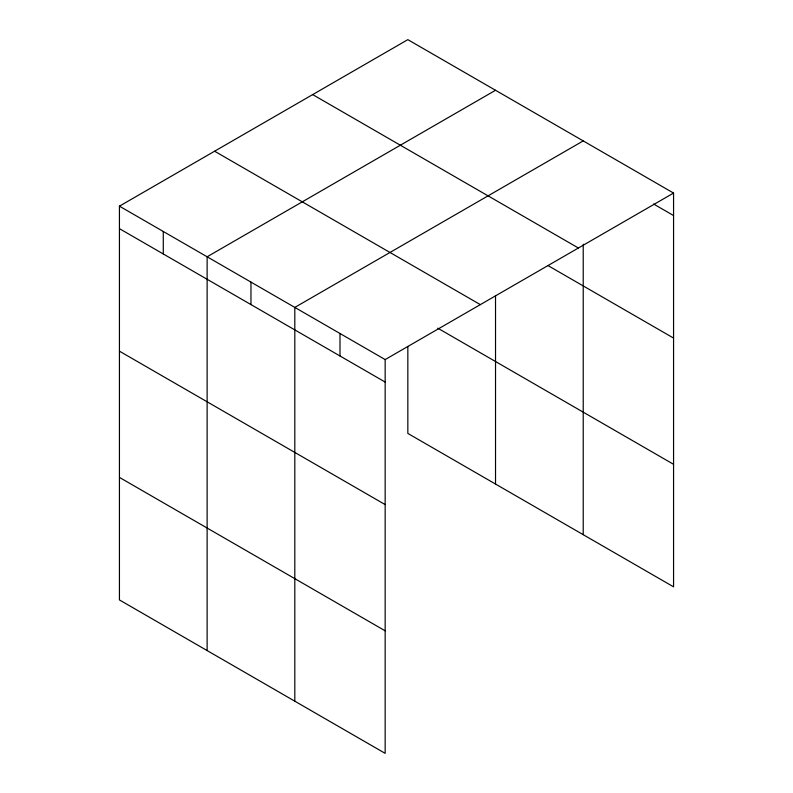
<?xml version="1.0" encoding="UTF-8"?>
<svg xmlns="http://www.w3.org/2000/svg" width="793" height="793" viewBox="0 0 793 793"><rect width="100%" height="100%" fill="white"/><g stroke="black" fill="none" stroke-linecap="round" stroke-linejoin="round"><path stroke-width="1.19" d="M673.564 193.066L385.16 359.576L385.16 753.35L119.436 599.934L119.436 206.16L407.84 39.65L673.564 193.066L673.564 586.84L407.84 433.424L407.84 346.432M495.526 90.273L207.122 256.783L207.122 650.557M583.222 140.906L294.808 307.416L294.808 701.19M653.61 204.029L673.564 215.547M312.67 94.595L578.394 248.011M547.933 265.546L673.564 338.076M214.606 151.215L480.33 304.631M437.786 328.183L673.564 464.311M119.436 206.16L385.16 359.576M119.436 228.652L385.16 382.057M119.436 351.17L385.16 504.586M119.436 477.406L385.16 630.822M583.222 244.254L583.222 534.68M495.526 295.928L495.526 484.047M339.989 333.496L339.989 355.978M250.965 282.1L250.965 304.591M163.279 231.477L163.279 253.958"/></g></svg>
